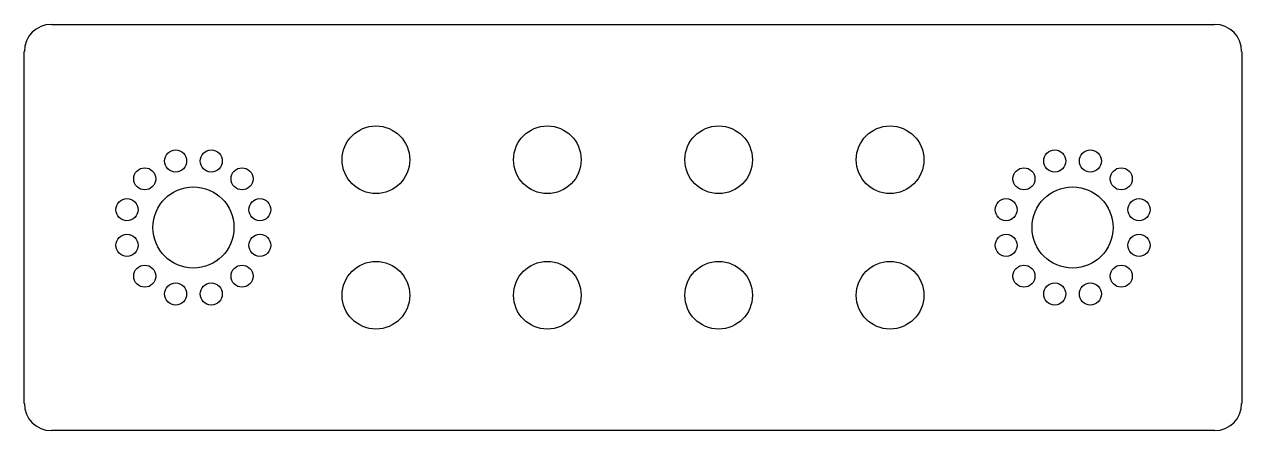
# Model space of a CAD drawing. Extents: x -1.77 to 1.77, y -0.59 to 0.59.
import ezdxf

# ---------------------------------------------------------------- set-up
doc = ezdxf.new("R2010")
doc.units = 0
doc.layers.get('0').update_dxf_attribs({"linetype": 'CONTINUOUS'})

msp = doc.modelspace()

# ---------------------------------------------------------------- linework, layer by layer
at = {"color": 7, "linetype": 'CONTINUOUS'}
for p, q in [((-1.6929, 0.5906), (1.6929, 0.5906)), ((-1.7717, -0.5118), (-1.7717, 0.5118)), ((1.7717, 0.5118), (1.7717, -0.5118)), ((1.6929, -0.5906), (-1.6929, -0.5906))]:
    msp.add_line(p, q, dxfattribs=at)
for centre, radius in [((-0.7483, 0.1969), 0.0984), ((-0.2494, 0.1969), 0.0984), ((0.2494, 0.1969), 0.0984), ((0.7483, 0.1969), 0.0984), ((-1.3313, 0.1933), 0.0321), ((-1.2277, 0.1933), 0.0321), ((1.2277, 0.1933), 0.0321), ((1.3313, 0.1933), 0.0321), ((-1.4211, 0.1415), 0.0321), ((-1.138, 0.1415), 0.0321), ((1.138, 0.1415), 0.0321), ((1.4211, 0.1415), 0.0321), ((-1.2795, 0), 0.1181), ((1.2795, 0), 0.1181), ((-1.4729, 0.0518), 0.0321), ((-1.0862, 0.0518), 0.0321), ((1.0862, 0.0518), 0.0321), ((1.4729, 0.0518), 0.0321), ((-1.4729, -0.0518), 0.0321), ((-1.0862, -0.0518), 0.0321), ((1.0862, -0.0518), 0.0321), ((1.4729, -0.0518), 0.0321), ((-0.7483, -0.1969), 0.0984), ((-0.2494, -0.1969), 0.0984), ((0.2494, -0.1969), 0.0984), ((0.7483, -0.1969), 0.0984), ((-1.4211, -0.1415), 0.0321), ((-1.138, -0.1415), 0.0321), ((1.138, -0.1415), 0.0321), ((1.4211, -0.1415), 0.0321), ((-1.3313, -0.1933), 0.0321), ((-1.2277, -0.1933), 0.0321), ((1.2277, -0.1933), 0.0321), ((1.3313, -0.1933), 0.0321)]:
    msp.add_circle(centre, radius, dxfattribs=at)
for centre, start, end in [((-1.6929, 0.5118), 90, 180), ((1.6929, 0.5118), 0, 90), ((-1.6929, -0.5118), 180, 270), ((1.6929, -0.5118), 270, 0)]:
    msp.add_arc(centre, 0.0787, start, end, dxfattribs=at)

doc.saveas('drawing.dxf')
